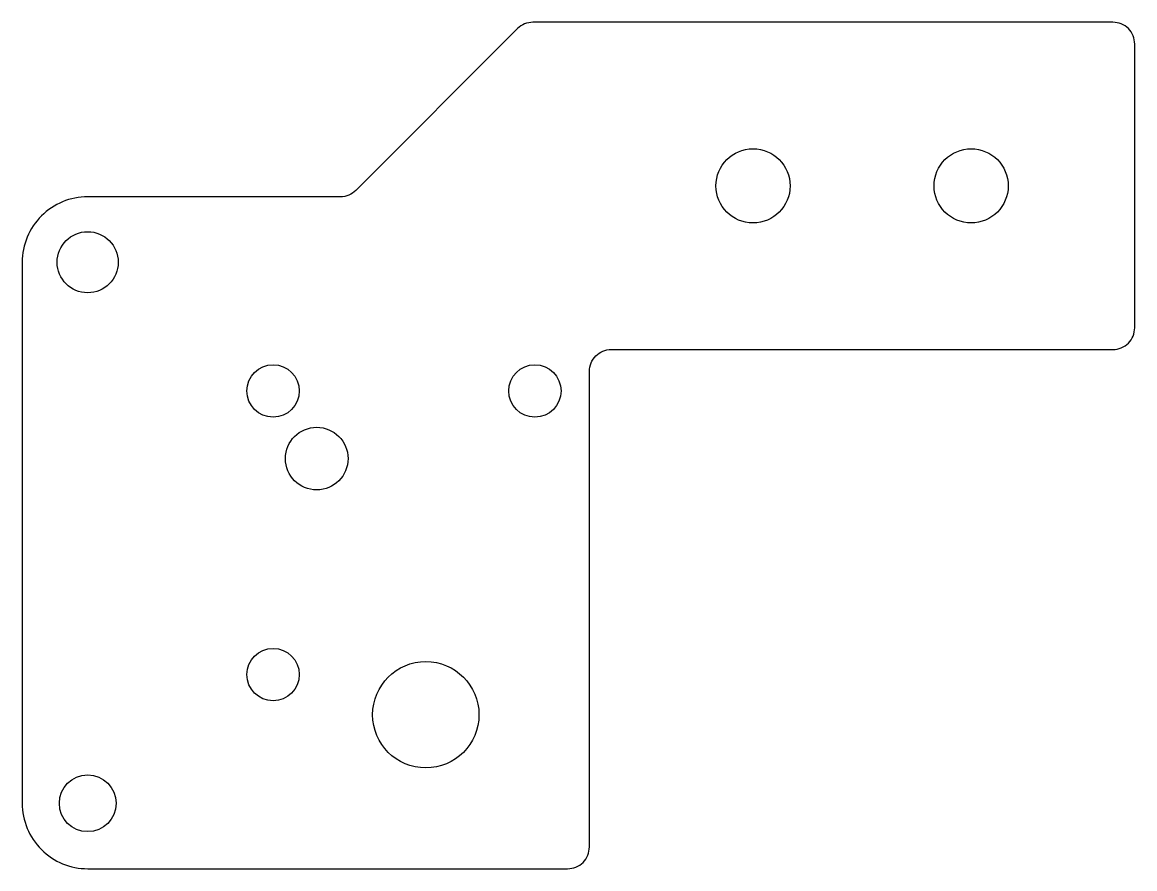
# Model space of a CAD drawing. Header units: millimetres. Extents: x -125 to -74, y -11.8 to 27.
import ezdxf

# ---------------------------------------------------------------- set-up
doc = ezdxf.new("R2010")
doc.units = ezdxf.units.MM
doc.layers.get('0').update_dxf_attribs({"linetype": 'CONTINUOUS'})

msp = doc.modelspace()

# ---------------------------------------------------------------- linework, layer by layer
msp.add_lwpolyline([(-101.586, 27, 0.198912), (-102.293, 26.707), (-109.707, 19.293, -0.198912), (-110.414, 19), (-122, 19, 0.414214), (-125, 16), (-125, -8.8, 0.414214), (-122, -11.8), (-100, -11.8, 0.414214), (-99, -10.8), (-99, 11, -0.414214), (-98, 12), (-75, 12, 0.414214), (-74, 13), (-74, 26, 0.414214), (-75, 27)], format="xyb", close=True)
for centre, radius in [((-91.5, 19.5), 1.7), ((-81.5, 19.5), 1.7), ((-122, 16), 1.4), ((-113.5, 10.1), 1.2), ((-101.5, 10.1), 1.2), ((-111.5, 7), 1.436), ((-113.5, -2.9), 1.2), ((-106.5, -4.741), 2.437), ((-122, -8.8), 1.3)]:
    msp.add_circle(centre, radius)

doc.saveas('drawing.dxf')
